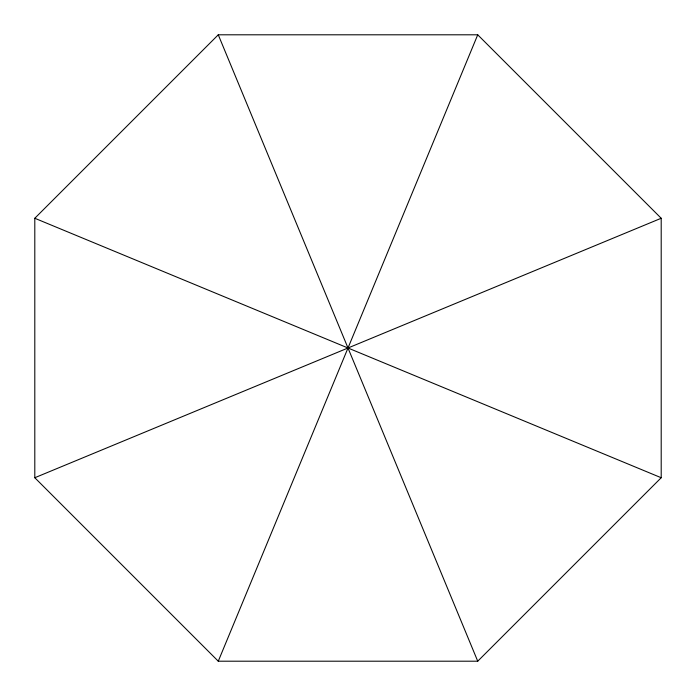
<?xml version="1.0" encoding="UTF-8"?>
<svg xmlns="http://www.w3.org/2000/svg" width="696" height="696" viewBox="0 0 696 696"><rect width="100%" height="100%" fill="white"/><g stroke="black" fill="none" stroke-linecap="round" stroke-linejoin="round"><path stroke-width="1.04" d="M218.266 661.2L477.734 34.8L661.2 218.266L661.2 477.734L477.734 661.2L218.266 661.2L34.8 477.734L34.8 218.266L218.266 34.8L477.734 34.8M34.8 477.734L661.2 218.266M34.8 218.266L661.2 477.734M218.266 34.8L477.734 661.2"/></g></svg>
